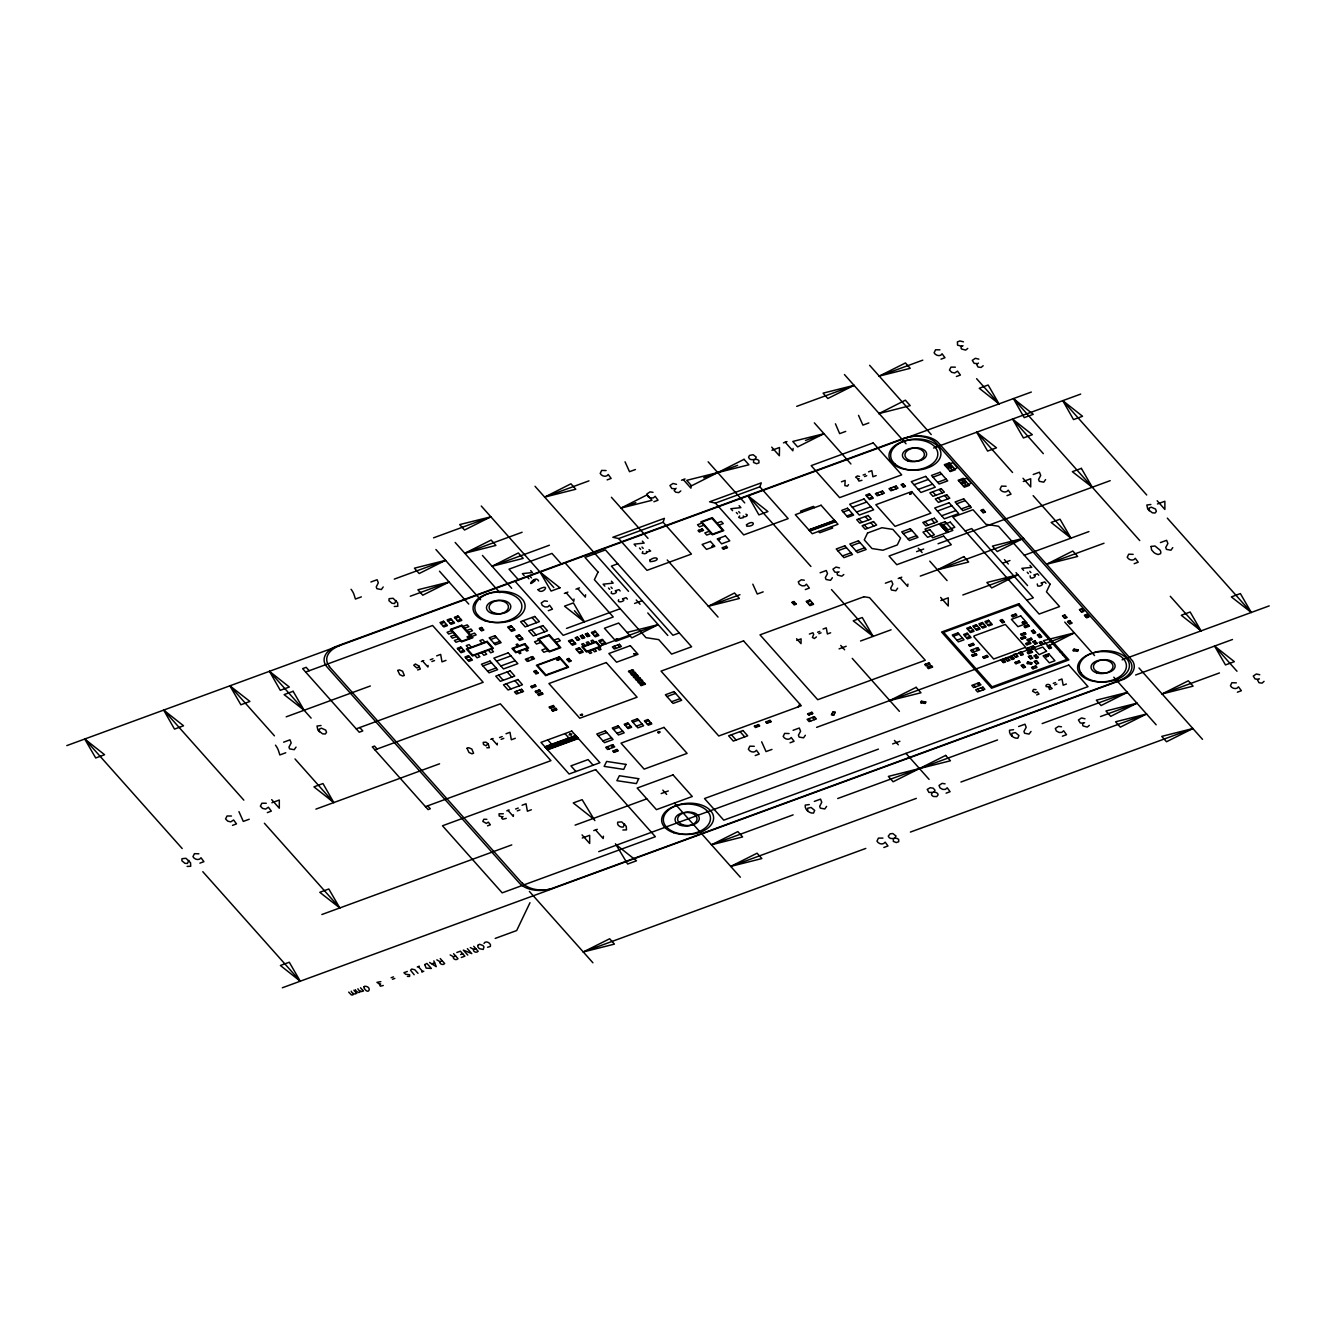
<?xml version="1.0" encoding="UTF-8"?>
<svg xmlns="http://www.w3.org/2000/svg" width="1336" height="1336" viewBox="0 0 1336 1336"><rect width="100%" height="100%" fill="white"/><g stroke="black" fill="none" stroke-linecap="round" stroke-linejoin="round"><path stroke-width="1.5" d="M497.309 743.233L497.243 744.92L491.915 738.925M188.86 860.434L187.407 863.457L184.919 863.307L181.863 860.751L181.997 858.697L185.971 858.297L190.547 862.789L190.714 866.279L187.107 866.413M296.041 747.108L294.204 749.68L289.578 748.878L288.96 747.091L291.181 742.966L289.979 739.843L283.616 742.181M383.198 586.972L381.344 589.543L376.869 588.692L376.251 586.905L378.322 582.83L377.119 579.724L370.907 581.995M805.374 735.268L803.52 737.839L799.128 737.088L798.427 735.217L800.581 731.226L799.295 728.02L793.083 730.308M832.361 577.753L830.524 580.325L826.049 579.49L825.347 577.603L827.502 573.628L826.299 570.505L820.087 572.793M826.617 806.393L824.78 808.965L820.287 808.113L819.686 806.326L821.757 802.251L820.554 799.128L814.325 801.416M897.642 588.191L895.805 590.762L891.396 590.011L890.711 588.124L892.865 584.133L891.58 580.943L885.35 583.214M1031.041 731.46L1029.054 734.082L1024.578 733.23L1023.96 731.443L1026.182 727.318L1024.979 724.195L1018.617 726.534M467.817 637.456L469.353 636.554L467.35 637.155M659.884 732.278C656.26 730.842 660.919 733.598 658.431 732.863M1025.397 622.543L1023.292 621.741L1023.176 623.277L1025.397 622.543L1023.059 623.378M428.054 665.428L427.904 667.015L422.577 661.036M513.458 814.793L513.308 816.38L507.981 810.401M418.736 665.762L418.435 667.415L416.799 668L413.743 665.228L415.412 664.009L418.97 666.029L420.322 669.085L417.584 669.971M574.046 598.996L573.779 601.35L566.147 592.766M585.602 594.754L585.335 597.109L577.703 588.525M603.438 836.186L603.171 838.54L595.522 829.957M691.196 485.803L690.929 488.158L683.297 479.574M793.116 448.445L792.849 450.8L785.217 442.216M907.929 584.066L907.662 586.42L900.03 577.837M396.024 600.515L394.588 603.521L392.016 603.288L388.96 600.732L389.093 598.678L393.068 598.277L397.644 602.77L397.811 606.26L394.27 606.494M624.63 824.028L623.194 827.051C620.522 827.619 616.581 825.247 617.7 822.191L621.741 821.89L626.25 826.283L626.484 829.873L622.877 830.007M1045.587 479.591L1043.75 482.162L1039.258 481.311L1038.573 479.424L1040.711 475.449L1039.441 472.243L1033.212 474.514M1172.757 547.643L1170.92 550.215L1166.445 549.38L1165.743 547.493L1167.898 543.501L1166.612 540.312L1160.399 542.583M488.058 743.651L486.053 745.805L483.515 744.503L483.181 742.365L485.97 742.181L488.225 743.835L489.31 747.709L486.822 747.776M1073.76 650.749L1074.361 649.229M663.14 522.276L664.376 518.368L612.84 537.272L618.685 538.558L663.14 522.276L691.43 554.073L646.991 570.355L618.685 538.558M483.983 943.483C485.369 939.909 491.715 943.183 490.379 946.456L487.556 947.257M529.991 902.685L516.681 930.541L495.205 938.423M962.972 481.912L961.937 484.066L966.245 482.48L961.853 480.659M921.306 702.853L921.99 701.417M924.495 703.337L925.18 701.901M1027.651 663.625L1028.336 662.188M1030.757 664.025L1031.442 662.589M1076.866 651.15L1077.551 649.713M759.867 486.805L761.269 482.864L709.566 501.818L715.428 503.104L759.867 486.805L788.173 518.619L743.735 534.901L715.428 503.104M798.31 706.827L799.763 704.039M949.144 466.364L948.026 468.435L952.317 466.849L947.942 465.028M718.952 539.727L719.72 539.059L718.334 539.477M469.387 636.938L467.6 636.938L469.27 636.454M559.016 659.8C556.411 657.83 558.799 660.953 557.93 660.351M676.083 488.258L674.162 490.512L675.665 492.199L678.771 492.6L680.809 490.913M978.453 363.091L976.616 364.361L978.019 367.033L981.142 367.433L983.162 365.747M618.685 599.697C616.113 604.006 627.653 600.766 622.492 598.895L626.116 597.676L627.402 599.112M383.265 985.484L380.359 986.202L379.524 984.599L380.693 983.947M1037.27 583.932L1037.671 585.919C1039.658 587.122 1045.169 583.899 1040.995 583.03L1044.702 581.911L1045.988 583.348M967.748 348.412L965.711 350.115L961.586 349.013A4.592 2.839 -3.1 0 1 961.686 346.258L963.022 345.757M1264.056 681.343L1262.102 683.13L1258.996 682.729L1257.51 679.957L1259.414 678.788M502.987 816.496L501.635 818.066L502.67 819.218L506.244 818.384M442.383 960.968C436.772 961.335 441.982 966.629 444.688 963.557L440.245 958.563M455.71 956.092C450.299 956.559 455.225 961.653 458.014 958.68L453.572 953.67M475.866 948.694C470.439 949.178 475.382 954.271 478.171 951.299L473.712 946.289M859.165 478.722L858.063 479.49L858.898 481.077L861.954 480.309M843.818 574.513L841.78 576.2L837.672 575.115A4.592 2.856 -3.1 0 1 837.772 572.342L839.091 571.858M893.433 838.641L893.333 841.413L896.339 842.565L898.71 841.697L898.677 839.442C895.755 836.169 890.16 841.196 888.273 836.152L890.127 833.814L892.815 833.53L896.022 836.035L894.92 838.106M1048.81 687.389L1049.512 689.51L1052.167 688.524L1050.447 687.021L1046.121 686.587C1044.886 683.982 1049.795 683.631 1050.397 685.869L1049.695 687.071M1089.308 725.381L1087.27 727.085L1083.145 725.982A4.592 2.856 -3.1 0 1 1083.245 723.227L1084.582 722.726M538.558 580.96C535.335 573.996 524.58 589.694 535.218 580.525L533.031 580.509M611.521 591.648L611.237 593.301C612.957 595.138 619.253 592.015 615.261 590.762L618.969 589.644L620.154 590.98M1030.106 575.883L1030.507 577.87C1032.394 579.056 1037.872 575.766 1033.847 574.998L1037.471 573.779L1038.74 575.215M755.191 459.267L756.226 457.112L753.103 454.708L749.446 455.442L748.544 457.313C750.448 462.273 755.992 457.346 758.865 460.519L758.982 462.857L756.61 463.726L753.537 462.473L753.704 459.801M933.914 792.298L935.016 790.227L933.196 788.173L930.24 787.722L927.234 789.409L928.954 792.448L935.05 792.231A4.643 2.872 -3.1 0 1 938.106 794.786L936.753 796.59L933.513 796.473A4.643 2.872 -3.1 0 1 931.643 793.484L932.277 792.883M642.8 551.517L642.215 553.288L644.787 553.755L646.574 553.104L646.49 551.467M719.67 539.41L718.601 539.21L719.703 539.026M739.693 516.013L738.691 517.316L740.545 518.301L743.451 517.583L743.233 516.013M544.654 497.109L570.94 483.799L575.783 489.243L544.654 497.109L588.959 480.86M492.065 566.264L518.335 552.954L523.194 558.398L492.065 566.264L549.397 545.238M621.04 508.081L647.158 494.838L652.018 500.282L621.04 508.081L635.852 502.653M879.088 413.492L905.374 400.182L910.217 405.643L878.654 413.659M708.414 606.26L734.533 593L739.392 598.461L708.414 606.26L739.96 594.687M1023.543 538.258L997.257 551.551L992.414 546.107L1023.543 538.258L920.287 576.1M1046.672 564.243L1072.791 551L1077.651 556.444L1046.672 564.243L1104.004 543.234M1074.361 632.88L1048.226 646.14L1043.383 640.679L1074.361 632.88L816.597 727.369M490.88 516.815L464.527 530.025L459.684 524.58L490.88 516.815L433.565 537.823M445.539 560.335L419.17 573.545L414.411 568.184L445.539 560.335L394.27 579.123M464.794 553.271L491.147 540.061L495.906 545.422L464.794 553.271L522.125 532.262M449.096 582.012L422.744 595.221L417.901 589.777L449.096 582.012L410.286 596.223M854.055 385.352L827.836 398.512L823.076 393.151L854.055 385.352L796.724 406.361M879.238 376.117L905.441 362.958L910.217 368.319L879.238 376.117L922.792 360.152M823.978 433.699L797.625 446.909L792.782 441.448L823.978 433.699L805.474 440.479M626.985 632.429L658.197 624.663L631.845 637.873L618.651 623.044L604.423 628.254L615.946 641.213L630.174 636.003M1017.932 574.781L991.73 587.94L986.87 582.496L1017.932 574.781L962.822 594.988M711.487 844.803L737.839 831.593L742.616 836.937L711.487 844.803L793.116 814.876M730.725 866.413L757.078 853.203L761.854 858.564L730.725 866.413L916.346 798.377M583.298 951.967L609.65 938.757L614.426 944.118L583.298 951.967L865.795 848.427M1127.317 692.382L1101.098 705.542L1096.338 700.181L1127.317 692.382L1042.13 723.594M1136.936 703.187L1110.717 716.346L1105.957 710.986L1136.936 703.187L1100.497 716.547M1162.12 693.952L1188.322 680.792L1193.098 686.153L1162.12 693.952L1219.451 672.943M1146.555 713.992L1120.353 727.151L1115.577 721.791L1146.555 713.992L960.935 782.028M1192.881 728.521L1166.528 741.747L1161.752 736.386L1192.881 728.521L910.384 832.077M339.461 645.772L337.34 646.641A24.265 15.047 -3.1 0 0 328.522 665.094L329.575 666.464M901.683 442.149L906.225 440.479A25.117 15.564 -3.1 0 1 936.62 445.205M514.043 619.47L509.517 621.14M702.552 831.276L698.027 832.946A25.117 15.564 -3.1 0 1 667.716 828.236M1118.382 678.855L1113.84 680.525A25.117 15.564 -3.1 0 1 1083.529 675.816M1123.593 679.323L552.67 888.59M607.145 479.891L611.136 478.422L608.247 474.497C606.427 477.603 601.584 476.267 600.215 473.428L601.651 470.406L606.11 470.556M635.435 469.52L629.506 471.691L625.048 461.822M940.978 359.184L944.97 357.714L942.08 353.789C940.494 357.079 935.467 355.543 934.115 352.804L935.567 349.781L939.926 349.848M956.392 376.501L960.4 375.049L957.495 371.124L954.655 372.994L951.683 372.31L949.462 370.039L950.981 367.116L955.357 367.166M361.355 596.875L355.426 599.046L354.023 594.587A40.447 25.067 -3.1 0 0 351.051 589.276M681.51 480.225L685.067 478.923M783.43 442.867L786.987 441.565M771.957 450.282L779.506 447.51L779.356 455.743L771.724 447.159M703.705 477.787L737.622 465.345M653.889 501.735L658.03 500.215L655.141 496.291L653.404 497.877L650.548 497.977L647.843 496.474L646.824 494.003L650.031 491.882L653.003 492.333M845.721 431.411L839.659 433.632L835.434 423.813M868.834 422.944L862.906 425.115L858.53 415.346M66.8 745.605L335.67 647.041M339.377 645.689L1031.325 392.049M701.968 523.077L697.526 524.714L699.429 526.852L703.872 525.232M305.643 672.025L432.597 625.499L483.164 682.312L356.211 728.838M440.947 623.611L444.504 622.309M448.061 621.006L451.618 619.704M455.325 618.351L458.883 617.048M717.031 523.011L721.323 521.441L723.244 523.578L718.935 525.148M442.934 625.849L446.491 624.547M450.048 623.244L453.605 621.941M457.313 620.589L460.87 619.269M617.766 563.775L611.387 566.113L672.926 635.251L679.306 632.93M841.446 481.795L845.154 480.426L844.87 485.636L847.458 486.104L848.51 484.651M868.55 471.842L871.823 470.656L872.926 476.768L876.182 475.566M933.597 448.011L1080.69 394.087M709.282 531.294L704.84 532.93L706.744 535.068L711.186 533.448M863.139 475.031L865.361 474.213M864.475 476.535L866.713 475.733M451.518 630.642L447.076 632.262L448.679 634.049L453.121 632.429M462.924 626.45L467.233 624.881L468.819 626.668L464.527 628.237M564.376 593.418L567.934 592.115M575.933 589.176L579.49 587.873M455.175 634.75L450.733 636.37L452.336 638.157L456.778 636.537M466.581 630.559L470.89 628.989L472.476 630.776L468.185 632.345M718.3 539.009L719.202 538.675M479.691 628.722L481.912 627.92M481.194 630.425L483.415 629.607M458.832 638.858L454.39 640.478L455.993 642.265L460.436 640.645M470.239 634.683L474.547 633.097L476.134 634.884L471.842 636.47M712.005 546.057L713.123 545.773M712.171 546.474L713.658 545.923M467.183 636.754L468.802 636.153M548.311 610.686L552.453 609.166L549.564 605.241L547.676 606.878L544.971 606.928L542.266 605.442L541.247 602.97L544.453 600.833L547.409 601.3M949.913 463.475L953.119 462.891L957.327 467.617L954.923 469.103M945.103 465.596L950.147 463.742M866.68 496.224L870.387 494.871M508.582 628.087L512.139 626.784M946.923 467.183L951.215 465.596M901.499 485.018L903.57 484.25M421.391 661.47L423.762 660.602M436.655 655.876L440.663 654.406L441.982 661.854L445.99 660.385M868.667 498.462L872.375 497.109M430.275 659.75L432.947 658.765M458.198 649.396L461.755 648.094M510.502 630.225L514.043 628.922M903.002 486.705L905.073 485.953M949.712 470.773L954.756 468.919M932.996 477.136L941.579 473.996M490.663 639.51L496.441 637.389M431.879 661.537L434.534 660.552M852.351 507.296L866.73 502.019M913.991 484.701L928.353 479.44M460.185 651.634L463.742 650.331M843.233 512.055L849.011 509.935M286.188 716.831L370.339 685.986M494.153 643.451L499.931 641.33M856.576 512.022L870.938 506.761M918.199 489.427L932.561 484.166M937.605 482.313L946.189 479.173M808.814 529.891L834.582 520.439M846.74 515.98L852.518 513.859M516.698 637.205L520.255 635.886M808.898 529.975L834.666 520.522M809.215 530.325L834.983 520.89M809.532 530.693L835.301 521.24M909.666 493.986L910.851 493.552M809.85 531.043L835.701 521.691M909.833 494.387L911.185 493.919M465.913 658.063L469.47 656.761M518.602 639.343L522.159 638.04M467.901 660.301L471.458 658.999M963.74 479.023L966.947 478.438L971.172 483.164L968.75 484.651M958.947 481.127L963.974 479.29M960.751 482.714L965.043 481.144M566.464 628.438L620.238 608.715M634.6 603.455L641.714 600.849M538.842 640.211L534.534 641.798L536.521 644.019L540.83 642.449M963.557 486.321L968.583 484.467M482.931 665.929L491.514 662.773M496.575 661.153L510.936 655.892M554.039 640.094L558.348 638.524L560.335 640.746L556.043 642.332M546.157 648.444L541.848 650.014L543.835 652.252L548.144 650.665M575.582 638.241L577.803 637.422M580.626 636.387L582.847 635.585M585.652 634.55L587.873 633.732M487.54 671.106L496.14 667.95M500.866 665.979L515.228 660.719M569.42 641.915L572.977 640.612M592.382 633.498L595.94 632.195M577.169 640.027L579.39 639.209M582.212 638.174L584.433 637.372M587.239 636.337L589.46 635.519M571.34 644.069L574.897 642.766M594.303 635.652L597.843 634.35M956.676 503.755L965.277 500.616M937.438 511.053L951.8 505.776M1023.292 481.478L1030.707 478.756L1030.707 486.939L1022.992 478.271M285.754 752.769L279.842 754.94L278.422 750.481A40.447 25.067 -3.1 0 0 275.466 745.171M837.806 550.766L846.406 547.626M851.45 545.773L860.033 542.616M941.646 515.779L956.025 510.519M961.302 508.933L969.886 505.793M576.735 650.131L580.292 648.828M599.697 641.714L603.254 640.412M557.129 659.216L558.014 658.899M556.845 659.8L558.782 659.099M557.162 660.151L559.25 659.399M578.655 652.285L582.212 650.983M601.617 643.869L605.158 642.566M842.431 555.943L851.015 552.803M856.059 550.95L864.642 547.81M903.303 533.632L911.903 530.475M1007.01 495.623L1011.001 494.153L1008.262 490.178C1006.342 493.285 1001.516 492.099 1000.079 489.16L1001.516 486.137L1006.108 486.237M600.866 645.672L658.197 624.663M534.133 671.791L536.354 670.989M567.165 659.683L569.236 658.932M939.709 524.196L941.045 523.712M940.026 524.564L941.362 524.063M940.344 524.914L941.68 524.43M535.636 673.494L537.857 672.676M568.685 661.387L570.756 660.619M940.661 525.265L941.997 524.781M940.978 525.632L942.314 525.131M981.342 510.719L983.563 509.901M941.295 525.983L942.632 525.499M763.19 591.865L757.261 594.036L752.819 584.183M907.912 538.809L916.513 535.669M941.613 526.351L942.949 525.85M941.93 526.701L943.266 526.217M942.247 527.052L943.583 526.568M942.565 527.419L943.901 526.918M982.929 512.506L985.15 511.688M942.882 527.77L944.218 527.286M943.199 528.137L944.535 527.636M943.517 528.488L944.853 528.004M943.851 528.839L945.17 528.355M944.168 529.206L945.487 528.705M944.485 529.557L945.804 529.073M944.803 529.908L946.122 529.423M945.12 530.275L946.456 529.791M945.437 530.626L946.773 530.141M945.754 530.993L947.09 530.492M946.072 531.344L947.408 530.86M946.389 531.695L947.725 531.21M946.706 532.062L948.042 531.578M805.341 589.56L809.349 588.09L806.443 584.183L804.723 585.769L802.001 585.803L799.295 584.316L798.277 581.845L801.35 579.774L804.305 580.225M965.193 530.976L971.706 528.588L1033.329 597.81L1026.8 600.198M374.898 749.83L500.365 703.838L550.933 760.652L425.466 806.643M916.58 551.634L923.694 549.029M938.056 543.752L1110.199 480.659M792.248 602.653L794.319 601.901M793.835 604.44L795.905 603.688M807.144 602.402L810.701 601.1M809.065 604.557L812.622 603.254M271.893 802.752L279.308 800.03L279.308 808.213L271.676 799.629M898.243 578.488L901.8 577.185M232.497 825.364L236.489 823.894L233.6 819.987L230.744 821.857L227.788 821.172L225.567 818.901L227.087 815.979L231.462 816.029M249.231 819.235L243.302 821.406L238.944 811.637M267.317 812.605L271.308 811.136L268.419 807.228L265.563 809.098L262.591 808.414L260.37 806.142L261.906 803.22L266.265 803.27M490.73 739.359L493.101 738.491M505.993 733.765L509.985 732.295L511.321 739.76L515.312 738.29M499.53 737.555L502.202 736.57M501.117 739.342L503.789 738.357M315.897 809.132L439.577 763.791M580.358 714.676C585.836 714.61 577.67 715.395 582.028 714.226M580.375 715.144L582.446 714.393M580.993 715.395L582.613 714.793M1157.46 503.973L1164.875 501.25L1164.875 509.433L1157.16 500.766M809.382 634.049L812.939 632.746L813.691 634.483L812.405 637.439L814.342 638.508L816.446 636.905M823.009 629.056L826.266 627.853L827.385 633.965L830.641 632.78M1002.852 563.141L1009.966 560.535M1024.328 555.258L1088.923 531.578M817.582 632.229L819.803 631.41M796.79 640.445L801.099 638.858L801.015 643.635L796.64 638.725M818.851 633.665L821.072 632.846M199.899 863.139L203.907 861.67L201.018 857.762C199.198 860.852 194.355 859.532 192.968 856.677L194.421 853.671L198.864 853.804M666.981 696.557L675.565 693.401M568.952 734.984L571.908 733.898M940.861 600.549L948.276 597.827L948.276 606.01L940.644 597.426M544.871 746.774L575.682 735.468M545.105 747.041L575.916 735.735M545.422 747.392L576.234 736.103M545.739 747.742L576.551 736.453M671.59 701.734L680.174 698.594M546.057 748.11L576.868 736.821M546.374 748.461L577.185 737.171M546.691 748.828L577.503 737.522M547.009 749.179L577.82 737.889M547.326 749.529L578.137 738.24M547.56 749.797L578.371 738.507M613.441 729.339L619.219 727.218M625.148 725.281L628.705 723.978M632.846 722.225L638.625 720.104M598.294 735.718L606.878 732.562M839.075 648.879L846.189 646.273M860.551 640.996L891.079 629.807M627.135 727.502L630.692 726.2M645.338 721.908L648.879 720.605M616.931 733.264L622.71 731.143M636.337 726.149L642.115 724.029M647.242 724.045L650.799 722.743M602.903 740.895L611.487 737.739M657.646 732.195L659.416 731.543M657.813 732.612L659.884 731.861M1134.18 563.692L1138.188 562.222L1135.283 558.298C1133.479 561.404 1128.636 560.068 1127.25 557.229L1128.703 554.206L1133.145 554.356M967.665 629.34L971.222 628.037M973.744 627.118L977.301 625.816M979.822 624.897L983.38 623.578M985.885 622.659L989.442 621.357M953.37 636.237L958.997 634.183M969.585 631.494L973.126 630.174M975.647 629.256L979.205 627.953M981.726 627.035L985.283 625.732M987.805 624.814L991.345 623.511M1000.497 620.739L1002.568 619.987M964.575 635.569L968.132 634.266M1002 622.442L1004.071 621.691M956.877 640.178L962.505 638.107M966.479 637.723L970.036 636.42M506.795 810.835L509.166 809.967M522.059 805.241L526.05 803.771L527.386 811.219L531.377 809.766M1022.257 622.242L1024.328 621.49M1022.274 622.71L1024.946 621.741M515.596 809.031L518.268 808.046M1022.457 623.127L1025.23 622.042M517.266 810.902L519.938 809.933M487.523 825.832L490.345 824.796L488.341 822.108L486.371 823.41L482.797 821.406L483.832 819.252L486.855 819.335M1062.888 616.247L1065.109 615.428M1079.772 610.051L1081.993 609.233M1064.391 617.933L1066.612 617.115M1081.292 611.754L1083.513 610.936M1031.726 631.327L1033.797 630.575M1033.229 633.03L1035.3 632.279M1067.898 621.875L1070.119 621.056M1084.782 615.679L1087.003 614.861M1037.721 635.418L1039.792 634.65M1069.401 623.561L1071.622 622.743M1086.285 617.382L1088.506 616.564M1039.308 637.205L1041.379 636.437M1033.129 641.965L1035.2 641.196M1034.715 643.752L1036.786 642.983M1039.558 642.8L1041.646 642.031M1041.078 644.486L1043.149 643.735M1001.516 660.535L1003.737 659.717M1005.808 658.965L1008.045 658.147M1010.116 657.379L1012.337 656.56M1015.36 656.878L1017.581 656.059M1020.838 654.874L1022.908 654.106M1003.035 662.222L1005.257 661.42M1007.327 660.652L1009.548 659.834M1011.619 659.082L1013.84 658.264M1047.574 646.49L1049.645 645.739M755.241 755.541L759.232 754.088L756.426 750.247C754.606 753.354 749.763 752.018 748.377 749.179L749.83 746.156L754.272 746.306M771.974 749.413L766.046 751.583L761.67 741.814M790.044 742.783L794.052 741.313L791.229 737.489C789.409 740.595 784.566 739.259 783.197 736.42L784.633 733.397L789.092 733.548M321.859 914.525L511.771 844.903M1049.077 648.194L1051.165 647.426M1028.687 656.844L1030.924 656.043M1034.381 656.176L1036.469 655.425M575.115 825.13L646.808 798.845M661.186 793.584L668.301 790.962M1030.206 658.548L1032.427 657.73M1035.901 657.88L1037.972 657.128M1045.52 655.892L1047.591 655.141M1045.837 656.243L1047.925 655.492M1046.155 656.611L1048.242 655.842M1021.506 665.762L1023.576 665.011M1060.266 652.152L1061.602 651.667M1034.498 661.838L1036.719 661.019M1023.009 667.466L1025.079 666.697M1036.085 663.625L1038.306 662.806M1062.972 655.191L1064.308 654.69M593.752 830.608L597.309 829.305M582.262 838.023L589.677 835.301L589.677 843.484L582.045 834.9M1058.713 680.208L1061.97 679.005L1063.172 685.201L1066.429 684.015M1053.286 683.381L1055.507 682.562M598.728 851.65L878.42 749.129M892.632 743.918L899.896 741.263M1122.106 659.817L1269.2 605.893M1054.638 684.9L1056.86 684.082M1036.652 694.92L1039.024 694.052L1037.254 691.864L1035.65 692.916L1032.561 691.213L1033.53 689.443L1036.018 689.593M282.347 987.772L551.217 889.208M1135.617 674.997L1232.493 639.493M837.705 798.527L997.541 739.944M417.283 966.98L419.354 966.212M456.829 952.485L460.386 951.182L464.845 956.175L461.287 957.478M391.114 977.752L393.485 976.883M431.979 963.84L434.634 962.872M392.467 979.271L394.838 978.403M460.619 954.522L462.69 953.77M1062.387 736.203L1066.529 734.683L1063.64 730.759L1061.753 732.395L1059.047 732.445L1056.342 730.959L1055.323 728.487L1058.53 726.35L1061.485 726.817M421.725 971.973L423.796 971.222M946.088 793.166L950.08 791.697L947.191 787.789L945.454 789.359L942.748 789.409L940.043 787.923L939.024 785.451L942.08 783.38L945.053 783.831M1237.37 692.198L1241.361 690.729L1238.472 686.821C1236.652 689.91 1231.809 688.591 1230.439 685.735L1231.875 682.713L1236.334 682.863M883.831 847.492L887.972 845.972L885.167 842.148C883.246 845.237 878.42 844.068 876.984 841.129L878.42 838.106L882.946 838.106M906.008 438.108L908.246 437.373A24.265 15.047 -3.1 0 1 937.571 441.849L1132.444 660.786A24.282 15.047 -3.1 0 1 1123.593 679.306M502.102 816.814L499.196 815.995L499.029 813.808L503.321 813.774M961.686 346.258L957.561 345.156L957.411 341.899L959.933 340.964L963.44 341.816M977.117 363.576L974.161 363.359L972.291 360.369L975.363 358.298L978.87 359.15M674.747 488.742L671.808 488.525L669.937 485.536L672.993 483.465L676.5 484.317M837.772 572.342L834.816 572.125L832.946 569.136L836.019 567.065L839.526 567.917M1083.245 723.227L1080.306 722.993L1078.419 720.004L1081.492 717.933L1084.999 718.785M858.413 479.006L855.625 477.186L857.445 475.917L859.516 476.468M379.808 984.265L376.936 982.361L380.827 981.643M1258.078 679.272L1255.055 678.955L1253.268 676.066L1256.324 673.995L1259.764 674.747M407.313 971.456L403.906 972.708L405.71 974.295L409.651 974.746L409.584 976.432L407.396 976.399M743.701 516.548C745.521 517.583 749.329 514.978 745.922 514.193M646.975 552.002L650.615 551.033L649.045 549.714M832.695 712.338L834.967 712.689M831.744 714.359L834.015 714.71M1150.864 504.49L1146.822 505.025L1147.758 509.183L1152.383 512.824L1155.106 513.007L1156.375 511.354L1155.523 509.066L1151.281 507.179L1149.144 508.081L1149.194 510.786M1013.556 729.69L1009.515 730.224C1008.713 734.499 1013.657 738.758 1017.798 738.207L1018.95 735.535L1015.36 732.579L1011.92 733.364L1011.903 735.986M809.282 804.573L805.241 805.107C804.422 809.365 809.365 813.641 813.524 813.09L814.676 810.418L811.069 807.462L807.645 808.247L807.612 810.869M321.024 725.515L316.983 726.049L317.935 730.191L322.544 733.831L325.266 734.015L326.552 732.362L325.683 730.074L321.458 728.187L319.304 729.105L319.354 731.811M357.881 988.757C358.115 990.477 362.741 993.316 362.691 990.193M351.201 991.195C351.451 992.932 356.061 995.771 356.027 992.631M470.305 947.541L473.796 949.462M450.165 954.923L453.639 956.843M436.839 959.816L440.162 961.786M429.574 962.471L436.254 966.663L433.866 960.901M1251.281 612.456L1231.341 596.908L1240.376 593.585L1251.281 612.456L1167.313 518.134M873.143 636.387L853.22 620.822L862.254 617.516L873.143 636.387L831.493 589.577M229.892 685.819L249.916 701.45L240.881 704.773L229.892 685.819L274.431 735.835M339.795 907.946L319.772 892.298L328.806 888.991L339.795 907.946L264.411 823.26M1062.771 400.666L1082.561 416.281L1073.526 419.587L1062.771 400.666L1146.722 494.988M1013.406 398.612L1033.262 414.31L1024.228 417.634L1013.406 398.612L1139.742 540.562M999.027 403.889L979.238 388.275L988.139 385.019L999.027 403.889L976.616 378.689M1012.554 419.07L1032.344 434.684L1023.443 437.941L1012.554 419.07L1043.316 453.639M976.699 432.213L996.489 447.827L987.605 451.084L976.699 432.213L1012.554 472.493M1201.064 630.876L1181.274 615.261L1190.159 612.005L1201.064 630.876L1170.286 596.307M1214.574 646.056L1234.364 661.671L1225.479 664.927L1214.574 646.056L1236.986 671.24M1070.988 538.158L1051.131 522.46L1060.016 519.203L1070.988 538.158L1033.145 495.639M748.093 495.873L767.95 511.571L758.915 514.878L748.093 495.873L810.902 566.447M584.383 621.858L564.51 606.16L573.411 602.903L584.383 621.858L574.447 610.702M593.034 818.55L573.244 802.936L582.145 799.679L594.871 820.605M616.647 845.087L636.52 860.785L627.636 864.041L615.462 843.751M269.454 671.307L289.327 687.021L280.293 690.328L269.454 671.307L311.121 718.117M333.816 802.569L313.943 786.871L322.978 783.547L333.816 802.569L295.022 758.965M163.677 710.084L183.55 725.782L174.515 729.105L163.677 710.084L243.82 800.13M84.719 739.025L104.592 754.723L95.708 757.98L84.719 739.025L182.197 848.544M300.266 981.192L280.393 965.494L289.277 962.237L300.266 981.192L202.788 871.673M936.603 445.155L939.024 447.894A25.117 15.564 -3.1 0 1 929.856 467.049L925.347 468.719A25.117 15.564 -3.1 0 1 895.037 464.01M894.97 464.043L892.532 461.304A25.117 15.564 -3.1 0 1 901.783 442.166M1083.463 675.849L1081.041 673.11M667.649 828.27L665.211 825.531A25.117 15.564 -3.1 0 1 674.463 806.393L678.905 804.706A25.117 15.564 -3.1 0 1 709.266 809.382L711.721 812.104A25.117 15.564 -3.1 0 1 702.552 831.276M869.619 365.312L931.225 434.551M1138.973 667.967L1202.5 739.342M950.247 467.617L951.833 469.404M964.158 483.248L965.678 484.951M1030.006 565.379L1031.743 567.349L1021.856 568.368L1023.61 570.338M1029.755 571.29L1030.941 572.626M1027.234 572.209L1028.419 573.545M844.435 374.548L906.042 443.769M1064.742 622.075L1094.551 655.575M1113.79 677.185L1156.174 724.797M1004.422 559.6L1008.313 563.976M1016.028 572.643L1027.551 585.585M939.208 489.427L942.314 492.917M944.619 495.506L947.725 498.996M932.695 491.815L935.801 495.305M938.106 497.894L941.212 501.384M940.728 523.345L948.443 532.012M939.392 523.846L947.107 532.513M1027.584 625.148L1028.703 626.4M1043.55 644.186L1041.245 641.581L1039.174 642.349L1041.479 644.937M931.426 519.303L934.515 522.777M1015.11 614.209L1016.295 615.545M1024.779 626.183L1025.898 627.436M1012.137 615.295L1013.339 616.631M1030.39 638.458L1031.509 639.71M894.335 486.688L896.239 488.826M925.046 521.641L928.153 525.115M1024.111 632.947L1025.313 634.283M1027.584 639.493L1028.703 640.746M1024.144 636.721L1025.246 637.973M1029.154 642.349L1030.256 643.601M1021.305 633.965L1022.491 635.318M890.778 487.991L892.698 490.128M1031.526 646.574L1033.513 648.795M1021.322 637.756L1022.441 639.009M1026.332 643.384L1027.451 644.637M1027.818 647.927L1029.805 650.164M1030.774 651.233L1031.876 652.486M1027.952 652.269L1029.071 653.521M880.708 491.681L882.612 493.819M1035.083 666.23L1036.268 667.582M877.151 492.984L879.055 495.138M1032.277 667.265L1033.463 668.601M814.359 422.877L850.932 463.976M918.233 548.178L922.124 552.57M929.756 561.137L947.09 580.609M1018.433 661.203L1019.535 662.456M1015.46 662.289L1016.579 663.541M865.294 516.531L868.4 520.005M870.705 522.593L873.794 526.083M986.369 655.659L987.571 656.995M972.324 643.635L973.527 644.971M975.931 648.344L977.852 650.498M983.413 656.744L984.599 658.08M858.931 518.869L862.021 522.343M864.325 524.931L867.431 528.421M969.368 644.72L970.554 646.056M972.391 649.647L974.295 651.801M975.146 653.855L976.249 655.108M972.324 654.89L973.443 656.126M977.267 683.397L979.188 685.535M981.175 687.773L983.079 689.927M973.71 684.7L975.631 686.854M977.618 689.075L979.522 691.23M814.559 507.647L813.44 506.394L800.548 511.12L801.667 512.356M831.493 526.668L832.679 528.004L819.786 532.73L818.601 531.394M928.269 663.207L929.455 664.56M930.808 666.08L931.927 667.332M925.447 664.242L926.65 665.578M928.002 667.098L929.105 668.351M708.147 461.822L744.72 502.904M739.125 505.676L740.879 507.63L730.825 508.715L732.579 510.669M738.725 511.621L739.927 512.957M736.353 512.49L737.555 513.826M840.728 645.422L844.619 649.797M852.251 658.381L899.395 711.353M725.598 546.524L726.784 547.86M722.776 547.56L723.962 548.896M894.435 740.428L898.326 744.803M905.958 753.37L929.088 779.372M701.584 529.273L702.769 530.609M698.761 530.292L699.964 531.644M811.086 712.572L812.205 713.808M812.438 717.399L814.426 719.636M808.28 713.591L809.382 714.843M808.881 718.701L810.869 720.939M611.42 497.276L647.993 538.358M667.232 559.984L718.033 617.065M642.399 541.13L644.136 543.101L634.099 544.169L635.852 546.14M641.998 547.075L643.184 548.411M639.476 548.01L640.662 549.346M769.352 720.638L770.538 721.974M766.396 721.724L767.582 723.06M757.796 724.864L758.982 726.216M754.974 725.899L756.176 727.252M535.035 486.287L628.538 591.347M636.253 600.014L640.061 604.289M647.776 612.957L667.816 635.468M611.42 581.16L613.157 583.114L603.12 584.199L604.874 586.153M740.027 731.627L744.72 736.887M611.02 587.105L612.205 588.441M608.498 588.024L609.684 589.36M731.443 734.767L736.136 740.044M565.128 562.924L613.241 616.981L563.174 635.335L515.061 581.277M561.588 564.226L551.968 553.421L508.999 569.169L518.619 579.974M617.7 644.954L619.62 647.092M614.159 646.257L616.063 648.394M631.995 670.054L633.18 671.39M634.299 672.643L635.485 673.979M636.604 675.231L637.79 676.567M638.909 677.82L640.094 679.156M641.213 680.408L642.399 681.744M643.518 682.997L644.703 684.349M606.193 643.718L602.302 639.343L598.745 640.645L602.636 645.021M629.173 671.073L630.358 672.425M631.477 673.678L632.663 675.014M633.782 676.266L634.984 677.602M636.086 678.855L637.289 680.191M638.391 681.443L639.593 682.779M640.695 684.032L641.898 685.368M481.261 506.01L553.855 587.556M594.603 642.165L592.766 640.111L590.996 640.762L592.817 642.816M599.213 647.342L601.033 649.413L599.263 650.064L597.426 648.01M530.693 570.589L532.429 572.543L522.393 573.628L524.146 575.582M530.292 576.534L531.477 577.87M590.011 643.852L588.174 641.798L586.254 642.499L588.074 644.553M594.62 649.029L596.44 651.083L594.52 651.801L592.7 649.747M527.77 577.453L528.956 578.789M585.268 645.589L583.431 643.534L581.661 644.186L583.481 646.24M589.877 650.766L591.714 652.82L589.928 653.471L588.107 651.417M482.446 555.442L511.705 588.324M531.978 617.499L536.588 622.676M540.078 626.617L544.687 631.794M455.175 542.466L499.848 592.666M523.378 620.655L527.987 625.832M531.494 629.757L536.103 634.934M662.823 790.127L666.647 794.419M674.363 803.086L740.344 877.218M526.584 648.745L528.171 650.532L526.685 651.066L525.098 649.279M616.414 749.68L617.616 751.016M611.02 745.388L612.923 747.525M435.903 549.514L480.593 599.73M530.81 657.262L532.73 659.399M613.458 750.765L614.644 752.101M519.053 645.806L517.466 644.019L516.13 644.52L517.717 646.307M607.462 746.69L609.366 748.828M527.119 658.615L529.023 660.752M519.32 651.4L520.906 653.187L519.57 653.671L517.984 651.885M439.477 571.19L468.736 604.072M534.3 685.234L535.419 686.487M538.675 690.144L539.878 691.497M541.23 693.017L542.332 694.269M552.586 705.792L553.705 707.028M555.058 708.548L556.244 709.9M531.344 686.32L532.463 687.572M535.719 691.246L536.905 692.582M538.258 694.102L539.377 695.355M549.63 706.878L550.749 708.13M552.102 709.633L553.288 710.986M569.72 733.631L571.223 735.334M484.985 642.182L482.68 639.593L479.858 640.629L482.179 643.217M491.18 649.146L493.502 651.751L490.679 652.77L488.375 650.181M564.961 733.598L569.971 739.225L552.787 745.521L547.777 739.894M593.117 765.211L588.107 759.583L570.923 765.879L575.933 771.507M507.162 671.958L511.788 677.152M514.878 680.625L519.487 685.819M519.838 689.944L521.741 692.098M484.367 651.651L486.671 654.239L483.866 655.275L481.561 652.686M516.28 691.246L518.184 693.401M498.579 675.114L503.188 680.291M506.294 683.781L510.903 688.958M471.357 647.175L469.053 644.587L466.231 645.622L468.535 648.21M477.553 654.156L479.858 656.744L477.052 657.78L474.748 655.174M522.009 882.662L523.378 884.048A24.265 15.047 -3.1 0 0 552.67 888.574M329.274 666.564L521.758 882.829M529.39 891.413L592.917 962.788M309.2 670.722L306.178 667.332L302.621 668.635L359.234 732.228L362.791 730.926L359.768 727.535M377.119 749.012L374.498 746.072L372.276 746.891L428.088 809.599L430.309 808.781L427.687 805.825M467.35 948.627L471.792 953.62L463.341 950.096L467.8 955.09M418.318 966.596L422.76 971.606M418.018 973.343L414.845 969.769L411.655 969.034L410.569 970.27L414.177 974.746M360.536 987.772L363.476 991.078M355.359 989.675C355.459 991.446 360.453 994.168 360.019 991.162M353.873 990.226L356.812 993.516M348.696 992.114L351.385 994.919L352.821 994.986L353.355 993.6M1118.366 678.855A25.117 15.564 -3.1 0 0 1127.517 659.7L1125.112 656.961A25.117 15.564 -3.1 0 0 1094.768 652.319L1090.193 653.939A25.117 15.564 -3.1 0 0 1081.141 673.127M509.517 621.123A25.117 15.564 -3.1 0 1 479.156 616.464L476.701 613.725A25.117 15.564 -3.1 0 1 485.953 594.587L490.395 592.9A25.117 15.564 -3.1 0 1 520.789 597.626L523.211 600.315A25.117 15.564 -3.1 0 1 514.043 619.47M477.82 945.387L477.887 946.773A8.951 5.544 -3.1 0 0 479.624 948.744L483.198 949.445L483.933 947.174A4.643 2.872 -3.1 0 0 482.179 945.203L479.574 944.268L477.82 945.387M616.113 639.192L617.95 639.192L616.113 639.142M633.899 653.889L635.736 653.872L633.899 653.822M467.032 748.277L468.969 752.435L471.959 753.821L473.595 753.22L471.808 749.012L468.669 747.692L467.032 748.277M364.11 986.703L364.01 987.922C368.753 996.222 372.477 986.235 364.695 986.252L364.11 986.703M1151.081 546.474L1151.548 549.864L1153.853 552.453A10.237 6.346 -3.1 0 0 1158.245 554.507L1160.617 553.638A10.237 6.346 -3.1 0 0 1160.082 550.165L1154.989 545.99L1151.081 546.474M397.794 670.472L399.714 674.63L402.721 676.016L404.34 675.415L402.57 671.206L399.414 669.887L397.794 670.472M626 764.409L623.745 769.386L604.156 766.38L606.644 761.436L626 764.409M598.027 572.075L594.403 579.69L645.989 637.673L658.748 639.627L671.624 654.106L691.614 646.774L605.442 549.931L585.001 557.429L598.027 572.075M424.781 964.592L426.151 968.116L431.361 968.45L426.902 963.456L424.781 964.592M638.708 778.704L636.387 783.597L616.881 780.675L619.37 775.732L638.708 778.704M867.565 532.997L864.275 539.878L871.99 548.545L882.912 550.232L897.291 544.954L900.581 538.074L892.865 529.407L881.944 527.72L867.565 532.997M835.184 712.255L833.814 715.127L831.376 714.843L832.896 711.921L835.184 712.255M921.306 701.3L920.621 702.736L925.18 703.437L926.015 701.951L921.306 701.3M974.378 635.769L973.894 636.771L993.683 659.015L1025.681 647.292L1005.34 624.43L974.378 635.769M1050.096 584.199L1046.455 591.815L1059.565 606.561L1039.124 614.042L952.869 517.132L973.009 509.734L985.968 524.296L998.493 526.234L1050.096 584.199M1027.584 662.005L1026.9 663.441L1031.526 664.226L1032.21 662.79L1027.584 662.005M1046.522 651.267L1039.141 654.673L1034.932 649.947L1042.781 647.075L1046.522 651.267M1078.319 649.914L1077.634 651.35L1072.858 650.615L1073.693 649.129L1078.319 649.914M538.057 589.677C542.099 596.023 552.57 581.978 538.057 589.677M649.764 560.218L650.064 561.654C661.938 561.003 657.011 554.524 649.764 560.218M746.49 524.764L746.791 526.2C756.51 526.651 754.473 518.852 746.49 524.764M606.845 825.464L606.845 825.464M744.052 459.317L691.564 485.786L686.721 480.342L748.895 464.778L744.052 459.317M963.824 556.594L937.471 569.804L968.667 562.038L963.824 556.594M916.129 687.322L889.776 700.548L920.988 692.783L916.129 687.322M945.671 755.408L893.116 781.777L888.356 776.416L950.447 760.769L945.671 755.408M873.226 442.884L811.169 465.646L839.626 497.627L901.7 474.865L873.226 442.884M903.52 438.408L336.973 646.073A24.432 15.147 -3.1 0 0 327.003 666.931L519.453 883.163A24.432 15.147 -3.1 0 0 552.503 888.256L1119.067 680.575A24.432 15.147 -3.1 0 0 1129.037 659.717L936.586 443.485A24.432 15.147 -3.1 0 0 903.52 438.408M712.272 517.65L700.849 521.825L712.389 534.784L723.795 530.609L712.272 517.65M711.921 518.368L701.851 522.059L712.572 534.116L722.659 530.425L711.921 518.368M443.552 621.24L439.995 622.543L443.886 626.918L447.443 625.615L443.552 621.24M450.666 618.635L447.109 619.937L451 624.313L454.557 623.01L450.666 618.635M457.931 615.98L454.374 617.282L458.265 621.658L461.822 620.355L457.931 615.98M702.318 528.989L698.027 530.576L699.212 531.912L703.521 530.325L702.318 528.989M559.968 587.807L551.083 591.063L540.095 572.109L559.968 587.807M461.822 625.215L450.416 629.39L461.538 641.898L472.944 637.706L461.822 625.215M461.471 625.933L451.401 629.623L461.738 641.23L471.808 637.539L461.471 625.933M293.135 691.296L284.1 694.62L304.124 710.268L293.135 691.296M710.435 541.414L702.135 544.453L706.51 549.38L714.81 546.34L710.435 541.414M725.398 535.936L717.248 538.926L721.624 543.835L729.773 540.846L725.398 535.936M481.511 627.469L479.29 628.287L481.595 630.876L483.816 630.058L481.511 627.469M821.072 505.242L795.304 514.694L812.238 533.732L838.006 524.28L821.072 505.242M949.345 462.857L944.318 464.694L950.43 471.575L955.474 469.721L949.345 462.857M534.784 616.464L520.572 621.674L525.182 626.868L539.393 621.641L534.784 616.464M726.333 546.257L722.041 547.827L723.227 549.179L727.519 547.593L726.333 546.257M869.435 493.802L865.728 495.155L869.619 499.53L873.327 498.178L869.435 493.802M511.187 625.716L507.63 627.018L511.521 631.394L515.078 630.091L511.187 625.716M882.495 491.03L875.381 493.635L877.284 495.79L884.399 493.168L882.495 491.03M896.122 486.037L889.008 488.642L890.912 490.78L898.026 488.174L896.122 486.037M903.169 483.799L901.099 484.567L903.403 487.156L905.474 486.404L903.169 483.799M864.025 498.979L849.663 504.256L859.282 515.061L873.644 509.801L864.025 498.979M925.648 476.401L911.286 481.661L920.905 492.466L935.267 487.206L925.648 476.401M460.803 647.025L457.246 648.327L461.137 652.703L464.694 651.4L460.803 647.025M940.076 472.293L931.476 475.449L939.108 484.016L947.708 480.876L940.076 472.293M494.921 635.702L489.16 637.823L495.355 644.787L501.134 642.666L494.921 635.702M847.508 508.231L841.73 510.352L847.842 517.232L853.62 515.111L847.508 508.231M487.206 641.364L466.314 649.029L472.526 655.993L493.401 648.344L487.206 641.364M486.872 642.082L467.466 649.196L472.86 655.275L492.266 648.16L486.872 642.082M542.9 625.582L528.672 630.792L533.281 635.969L547.51 630.759L542.9 625.582M519.303 634.817L515.746 636.12L519.554 640.412L523.111 639.109L519.303 634.817M911.67 491.598L875.815 504.724L895.053 526.351L930.908 513.208L911.67 491.598M468.519 655.692L464.961 656.995L468.852 661.37L472.41 660.067L468.519 655.692M963.189 478.388L958.146 480.242L964.341 487.206L969.385 485.369L963.189 478.388M868.116 515.496L856.71 519.671L859.799 523.161L871.206 518.986L868.116 515.496M941.295 488.675L929.889 492.85L932.979 496.341L944.385 492.149L941.295 488.675M524.831 643.685L511.938 648.411L515.763 652.703L528.655 647.977L524.831 643.685M549.28 634.734L537.723 638.975L549.246 651.918L560.803 647.693L549.28 634.734M524.497 644.403L513.091 648.595L516.114 651.985L527.52 647.81L524.497 644.403M548.929 635.452L538.859 639.142L549.597 651.2L559.667 647.509L548.929 635.452M508.231 652.853L493.869 658.13L503.488 668.935L517.85 663.658L508.231 652.853M490.011 661.07L481.428 664.226L489.06 672.81L497.643 669.653L490.011 661.07M873.51 521.574L862.104 525.749L865.21 529.24L876.616 525.048L873.51 521.574M946.69 494.737L935.283 498.929L938.39 502.403L949.796 498.228L946.69 494.737M577.403 636.971L575.181 637.79L577.486 640.378L579.707 639.577L577.403 636.971M582.446 635.134L580.225 635.953L582.529 638.541L584.75 637.723L582.446 635.134M587.473 633.281L585.251 634.099L587.556 636.688L589.794 635.886L587.473 633.281M572.025 639.543L568.468 640.846L572.376 645.221L575.916 643.919L572.025 639.543M594.988 631.126L591.43 632.429L595.322 636.804L598.879 635.502L594.988 631.126M949.111 502.753L934.732 508.014L944.352 518.819L958.73 513.558L949.111 502.753M532.596 656.611L525.332 659.266L527.236 661.404L534.5 658.748L532.596 656.611M963.69 498.829L955.09 501.969L962.805 510.636L971.406 507.496L963.69 498.829M844.82 545.84L836.219 548.979L843.934 557.646L852.535 554.49L844.82 545.84M858.447 540.83L849.846 543.986L857.562 552.653L866.162 549.497L858.447 540.83M510.135 670.872L495.756 676.15L500.382 681.327L514.744 676.066L510.135 670.872M579.34 647.76L575.783 649.062L579.674 653.438L583.231 652.135L579.34 647.76M596.223 641.564L581.861 646.841L586.471 652.018L600.833 646.758L596.223 641.564M595.889 642.282L582.997 647.008L586.821 651.3L599.697 646.574L595.889 642.282M934.382 518.218L922.825 522.443L925.932 525.933L937.488 521.691L934.382 518.218M559.35 656.861L536.387 665.278L545.606 675.649L568.568 667.232L559.35 656.861M559.083 657.446L537.439 665.361L545.956 674.93L567.583 666.998L559.083 657.446M910.317 528.689L901.716 531.845L909.432 540.512L918.016 537.356L910.317 528.689M1081.375 468.368L1072.34 471.675L1092.263 487.239L1081.375 468.368M535.953 670.538L533.732 671.357L536.037 673.945L538.258 673.127L535.953 670.538M568.835 658.481L566.765 659.249L569.069 661.838L571.157 661.07L568.835 658.481M945.17 521.725L925.013 529.106L932.728 537.773L952.885 530.392L945.17 521.725M517.85 679.54L503.472 684.817L508.081 689.994L522.46 684.733L517.85 679.54M983.162 509.45L980.941 510.269L983.246 512.857L985.467 512.039L983.162 509.45M929.789 529.607L922.976 532.112L927.585 537.289L934.398 534.784L929.789 529.607M950.23 522.125L943.416 524.614L948.026 529.791L954.839 527.303L950.23 522.125M619.486 644.303L612.372 646.908L614.276 649.045L621.39 646.44L619.486 644.303M630.325 645.655L608.849 653.538L616.547 662.205L638.04 654.323L630.325 645.655M521.608 689.293L514.51 691.914L516.414 694.052L523.528 691.447L521.608 689.293M535.051 684.967L530.759 686.537L531.862 687.789L536.154 686.22L535.051 684.967M943.583 536.053L889.058 556.026L896.773 564.694L951.282 544.721L943.583 536.053M606.243 662.539L548.912 683.548L579.774 718.217L637.088 697.208L606.243 662.539M539.427 689.877L535.118 691.463L536.32 692.799L540.612 691.213L539.427 689.877M541.965 692.733L537.673 694.319L538.775 695.572L543.084 693.985L541.965 692.733M794.001 601.534L791.931 602.302L794.235 604.891L796.306 604.122L794.001 601.534M809.75 600.031L806.192 601.334L810.017 605.625L813.574 604.323L809.75 600.031M632.73 669.77L628.438 671.357L629.623 672.693L633.915 671.123L632.73 669.77M635.034 672.375L630.742 673.945L631.928 675.281L636.22 673.711L635.034 672.375M553.338 705.508L549.046 707.095L550.148 708.347L554.44 706.761L553.338 705.508M637.339 674.964L633.047 676.534L634.233 677.87L638.524 676.3L637.339 674.964M555.793 708.28L551.501 709.85L552.703 711.203L556.995 709.616L555.793 708.28M639.643 677.552L635.351 679.122L636.537 680.458L640.829 678.888L639.643 677.552M743.551 640.879L661.036 671.123L718.768 735.986L801.283 705.742L743.551 640.879M863.991 596.741L760 634.85L817.715 699.713L925.263 660.285L869.536 597.66L863.991 596.741M641.948 680.141L637.656 681.711L638.842 683.047L643.15 681.477L641.948 680.141M644.253 682.729L639.961 684.299L641.146 685.652L645.455 684.065L644.253 682.729M673.979 691.614L665.378 694.77L673.093 703.437L681.694 700.281L673.979 691.614M571.775 731.093L540.963 742.382L569.119 774.012L599.931 762.722L571.775 731.093M618.017 725.882L612.239 727.986L618.451 734.967L624.213 732.846L618.017 725.882M637.422 718.768L631.644 720.872L637.856 727.853L643.635 725.732L637.422 718.768M605.375 730.875L596.774 734.015L604.49 742.682L613.074 739.526L605.375 730.875M627.753 722.893L624.196 724.212L628.087 728.588L631.644 727.285L627.753 722.893M647.927 719.536L644.37 720.839L648.277 725.214L651.834 723.912L647.927 719.536M612.79 744.736L605.692 747.342L607.596 749.479L614.71 746.874L612.79 744.736M663.975 727.402L621.006 743.15L644.152 769.135L687.105 753.387L663.975 727.402M617.015 749.463L612.706 751.032L613.909 752.385L618.201 750.799L617.015 749.463M1018.9 603.688L941.579 632.028L991.579 688.224L1068.917 659.884L1018.9 603.688M1018.282 604.974L943.633 632.345L992.13 686.838L1066.779 659.466L1018.282 604.974M970.27 626.968L966.713 628.271L970.537 632.563L974.094 631.26L970.27 626.968M976.349 624.747L972.792 626.05L976.599 630.325L980.156 629.022L976.349 624.747M982.411 622.509L978.854 623.812L982.678 628.104L986.235 626.801L982.411 622.509M988.49 620.288L984.933 621.591L988.757 625.883L992.314 624.58L988.49 620.288M957.895 632.93L952.267 634.984L958.38 641.865L964.007 639.81L957.895 632.93M1015.694 613.992L1011.402 615.562L1012.588 616.898L1016.88 615.328L1015.694 613.992M1002.167 619.537L1000.096 620.305L1002.401 622.893L1004.472 622.125L1002.167 619.537M595.656 769.62L442.483 825.765L502.186 892.849L655.358 836.703L595.656 769.62M967.164 633.197L963.623 634.5L967.514 638.875L971.072 637.573L967.164 633.197M1020.754 615.929L1011.419 619.353L1017.948 626.668L1027.284 623.244L1020.754 615.929M973.076 643.351L968.617 644.987L969.819 646.323L974.261 644.703L973.076 643.351M1028.336 624.881L1024.044 626.45L1025.146 627.703L1029.438 626.133L1028.336 624.881M758.531 724.596L754.239 726.183L755.441 727.519L759.733 725.932L758.531 724.596M770.087 720.371L765.645 721.991L766.847 723.327L771.289 721.707L770.087 720.371M743 730.541L728.621 735.802L733.314 741.079L747.676 735.802L743 730.541M929.004 662.94L924.712 664.51L925.898 665.862L930.207 664.276L929.004 662.94M1064.708 614.977L1062.487 615.796L1064.792 618.384L1067.013 617.566L1064.708 614.977M1081.592 608.782L1079.371 609.6L1081.676 612.189L1083.897 611.37L1081.592 608.782M977.718 647.693L970.604 650.298L972.508 652.452L979.622 649.847L977.718 647.693M931.559 665.796L927.251 667.382L928.37 668.635L932.662 667.048L931.559 665.796M1024.846 632.663L1020.554 634.249L1021.756 635.585L1026.048 634.015L1024.846 632.663M1033.396 630.124L1031.325 630.893L1033.63 633.481L1035.701 632.713L1033.396 630.124M811.82 712.288L807.529 713.875L808.647 715.111L812.939 713.541L811.82 712.288M975.881 653.588L971.589 655.158L972.692 656.41L977 654.824L975.881 653.588M1024.879 636.454L1020.587 638.024L1021.689 639.276L1025.998 637.706L1024.879 636.454M1069.718 620.605L1067.497 621.424L1069.802 624.012L1072.023 623.194L1069.718 620.605M1086.602 614.41L1084.381 615.228L1086.686 617.816L1088.907 616.998L1086.602 614.41M814.375 716.697L807.111 719.352L809.098 721.59L816.363 718.918L814.375 716.697M1039.391 634.216L1037.32 634.967L1039.709 637.656L1041.779 636.888L1039.391 634.216M1031.141 638.19L1026.85 639.76L1027.952 641.013L1032.244 639.426L1031.141 638.19M986.97 655.442L982.678 657.011L983.864 658.347L988.156 656.778L986.97 655.442M1029.889 642.082L1025.597 643.651L1026.699 644.904L1031.008 643.334L1029.889 642.082M1034.882 640.846L1032.812 641.597L1035.116 644.186L1037.187 643.434L1034.882 640.846M673.043 774.897L637.188 788.04L656.427 809.649L692.282 796.506L673.043 774.897M1033.312 645.923L1026.048 648.578L1028.035 650.816L1035.3 648.144L1033.312 645.923M1015.594 653.838L1013.373 654.64L1015.761 657.329L1017.982 656.51L1015.594 653.838M1020.921 651.885L1018.85 652.636L1021.238 655.325L1023.309 654.556L1020.921 651.885M1003.336 659.266L1001.115 660.084L1003.419 662.673L1005.657 661.854L1003.336 659.266M1007.645 657.696L1005.423 658.514L1007.728 661.103L1009.949 660.285L1007.645 657.696M1011.937 656.126L1009.715 656.928L1012.02 659.533L1014.241 658.715L1011.937 656.126M1031.509 650.966L1027.217 652.536L1028.319 653.788L1032.628 652.218L1031.509 650.966M1049.244 645.288L1047.173 646.039L1049.478 648.645L1051.549 647.876L1049.244 645.288M1030.524 655.592L1028.303 656.41L1030.607 658.999L1032.828 658.18L1030.524 655.592M1019.017 660.986L1014.725 662.556L1015.828 663.808L1020.136 662.239L1019.017 660.986M1036.068 654.974L1033.997 655.742L1036.302 658.331L1038.373 657.562L1036.068 654.974M1048.743 653.772L1043.115 655.826L1049.311 662.806L1054.939 660.735L1048.743 653.772M1047.357 654.857L1045.286 655.625L1046.405 656.878L1048.476 656.11L1047.357 654.857M1023.176 664.56L1021.105 665.311L1023.409 667.916L1025.48 667.148L1023.176 664.56M1036.318 660.568L1034.097 661.387L1036.486 664.059L1038.707 663.24L1036.318 660.568M979.054 682.746L971.79 685.401L973.693 687.556L980.958 684.884L979.054 682.746M1035.817 665.963L1031.526 667.532L1032.728 668.885L1037.02 667.299L1035.817 665.963M982.945 687.121L975.681 689.793L977.601 691.931L984.849 689.276L982.945 687.121M1068.783 665.027L704.506 798.544L723.745 820.17L1088.022 686.637L1068.783 665.027M910.317 460.603A10.855 6.73 -3.1 0 0 926.633 454.257A10.855 6.73 -3.1 0 0 910.4 448.929A10.855 6.73 -3.1 0 0 910.317 460.603M1098.827 672.409A10.855 6.73 -3.1 0 0 1115.126 666.063A10.855 6.73 -3.1 0 0 1098.893 660.735A10.855 6.73 -3.1 0 0 1098.827 672.409M494.504 613.024A10.855 6.73 -3.1 0 0 510.803 606.678A10.855 6.73 -3.1 0 0 494.57 601.35A10.855 6.73 -3.1 0 0 494.504 613.024M683.013 824.83A10.855 6.73 -3.1 0 0 699.312 818.484A10.855 6.73 -3.1 0 0 683.08 813.156A10.855 6.73 -3.1 0 0 683.013 824.83M485.102 620.806A24.432 15.147 -3.1 0 0 521.875 606.627A24.432 15.147 -3.1 0 0 485.402 594.537A24.432 15.147 -3.1 0 0 485.102 620.806M491.899 613.391A11.005 6.814 -3.1 0 0 508.448 607.012A11.005 6.814 -3.1 0 0 492.032 601.567A11.005 6.814 -3.1 0 0 491.899 613.391M673.695 832.712A24.432 15.147 -3.1 0 0 710.468 818.517A24.432 15.147 -3.1 0 0 673.995 806.443A24.432 15.147 -3.1 0 0 673.695 832.712M680.492 825.297A11.005 6.814 -3.1 0 0 697.041 818.918A11.005 6.814 -3.1 0 0 680.625 813.474A11.005 6.814 -3.1 0 0 680.492 825.297M1089.642 680.241A24.432 15.147 -3.1 0 0 1126.432 666.063A24.432 15.147 -3.1 0 0 1089.959 653.972A24.432 15.147 -3.1 0 0 1089.642 680.241M901.048 468.335A24.432 15.147 -3.1 0 0 937.822 454.156A24.432 15.147 -3.1 0 0 901.349 442.066A24.432 15.147 -3.1 0 0 901.048 468.335M1096.455 672.826A11.005 6.814 -3.1 0 0 1113.005 666.447A11.005 6.814 -3.1 0 0 1096.589 661.003A11.005 6.814 -3.1 0 0 1096.455 672.826M907.845 460.92A11.005 6.814 -3.1 0 0 924.395 454.541A11.005 6.814 -3.1 0 0 907.979 449.096A11.005 6.814 -3.1 0 0 907.845 460.92"/></g></svg>
